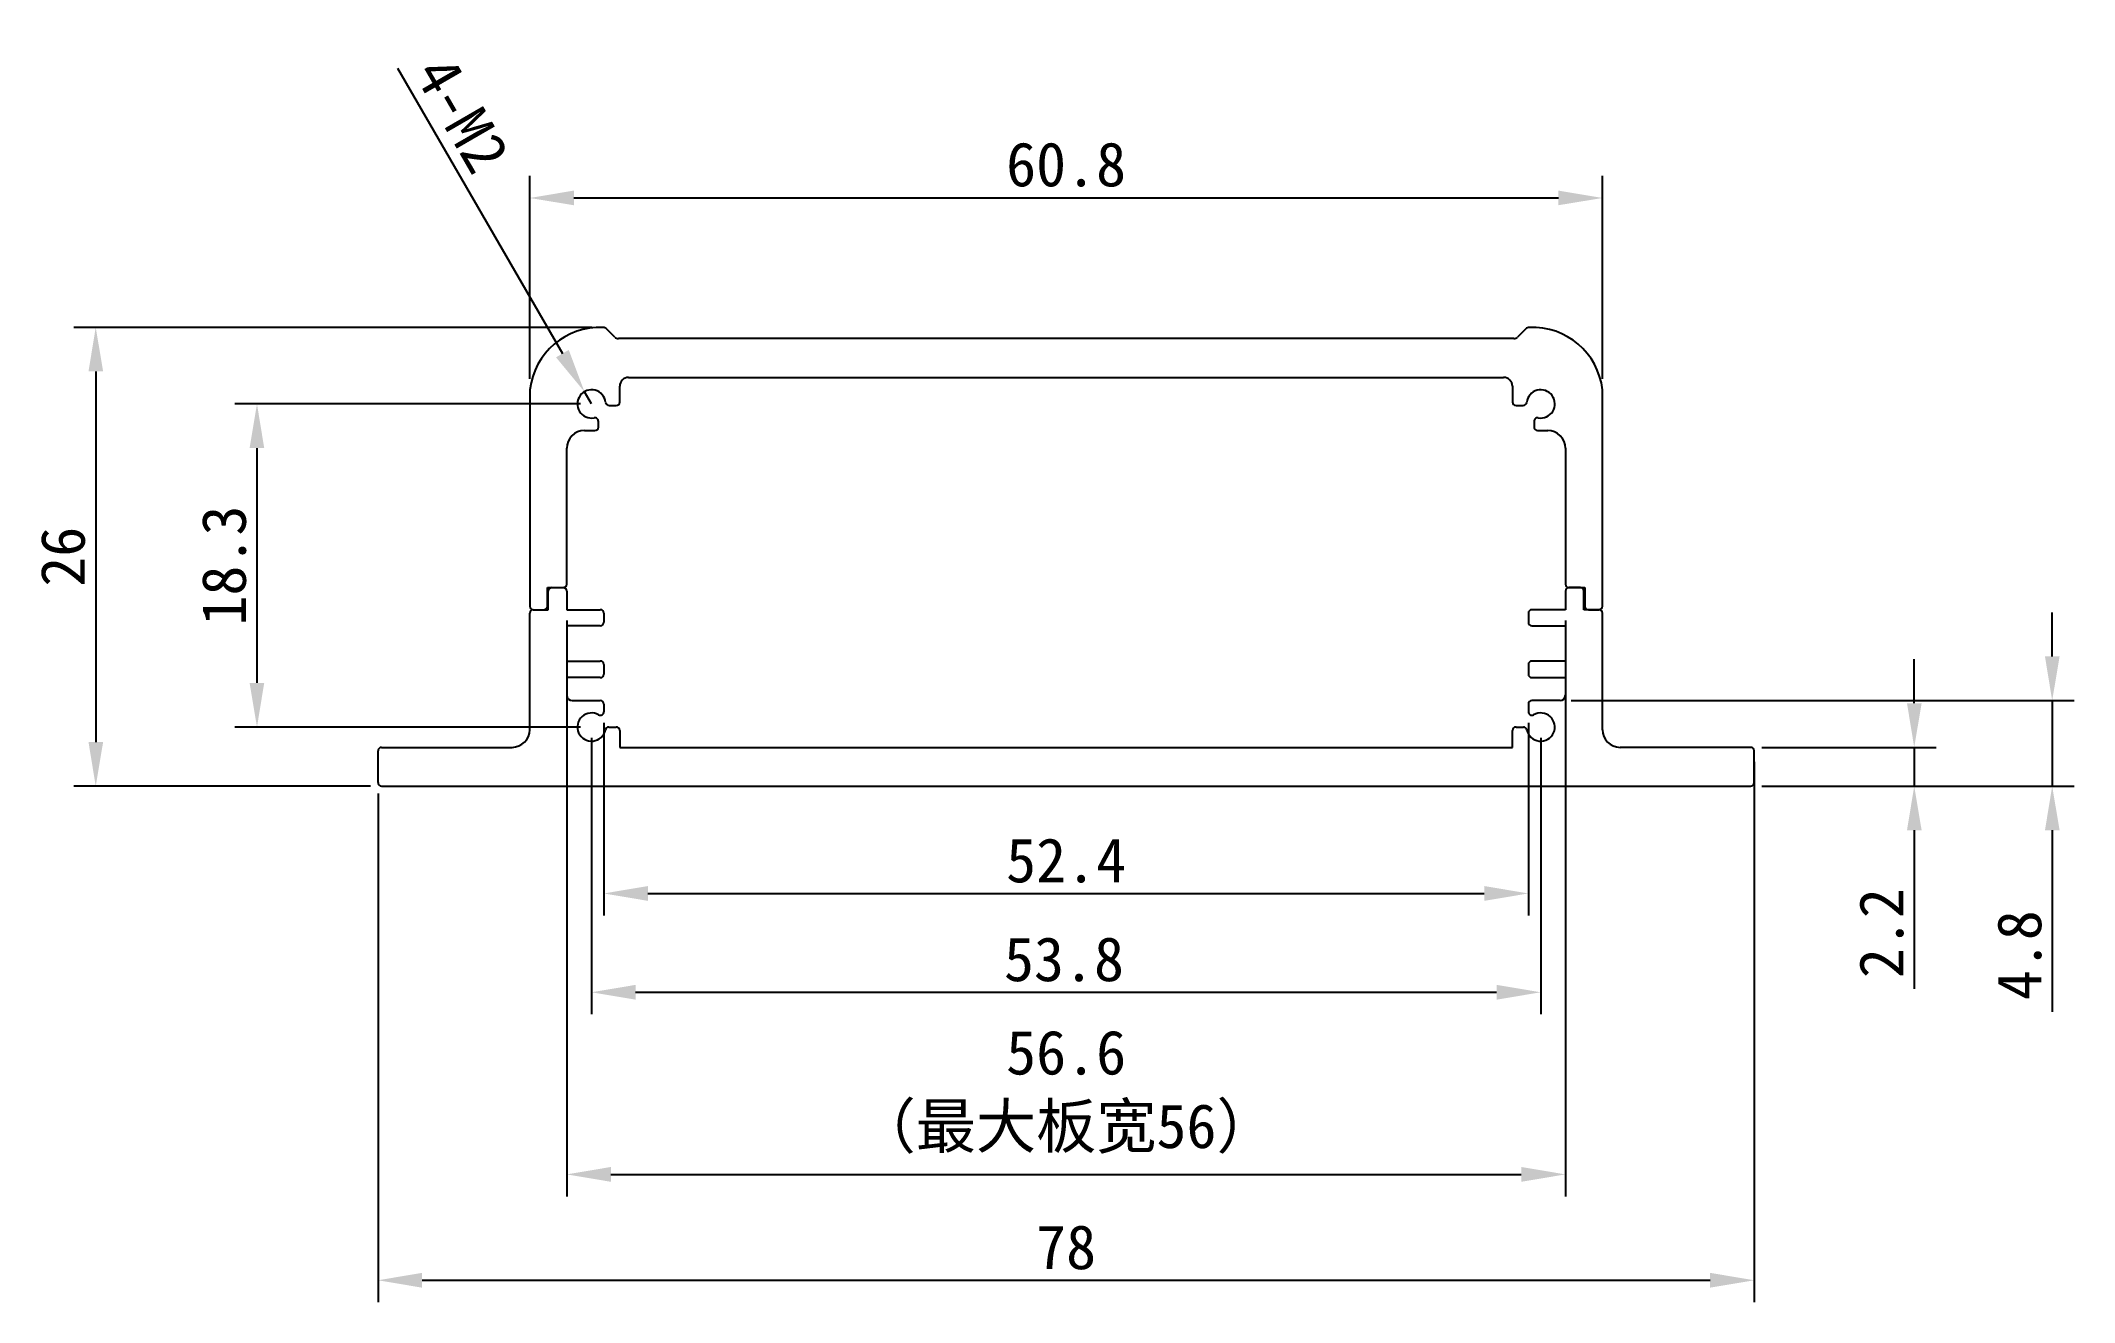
# Model space of a CAD drawing. Header units: millimetres. Extents: x 167 to 282, y 165 to 237.
import ezdxf

# ---------------------------------------------------------------- set-up
doc = ezdxf.new("R2010")
doc.units = ezdxf.units.MM
doc.header["$PDSIZE"] = -1
doc.layers.add('10', color=7, linetype='Continuous')
doc.layers.add('文字层', color=30, linetype='Continuous', lineweight=25)
doc.styles.get("Standard").update_dxf_attribs({"font": 'simhei.ttf'})
doc.dimstyles.new('ISO-25', dxfattribs={"dimtxt": 2.5, "dimasz": 2.5, "dimexe": 1.25, "dimexo": 0.625, "dimtad": 1, "dimdec": 1, "dimdsep": 46, "dimtxsty": 'Standard', "dimcen": 2.5, "dimadec": 0, "dimazin": 0, "dimtfac": 1, "dimtdec": 1, "dimtmove": 0, "dimatfit": 3, "dimfxl": 1, "dimarcsym": 0})

# ---------------------------------------------------------------- blocks, each defined once
blk = doc.blocks.new('_D')
at = {"layer": '10', "color": 0, "lineweight": -2}
for p, q in [((263.78, 196.01), (263.78, 165.38)), ((185.78, 194.21), (185.78, 165.38)), ((188.28, 166.63), (261.28, 166.63))]:
    blk.add_line(p, q, dxfattribs=at)
at = {"layer": '10', "color": 0}
for points in [[(188.28, 167.05), (188.28, 166.21), (185.78, 166.63)], [(261.28, 167.05), (261.28, 166.21), (263.78, 166.63)]]:
    blk.add_solid(points, dxfattribs=at)
at = {"layer": 'Defpoints', "color": 0}
for p in [(263.78, 196.63), (185.78, 194.83), (263.78, 166.63)]:
    blk.add_point(p, dxfattribs=at)
at = {"layer": '10', "color": 0, "insert": (224.78, 169.76), "char_height": 2.5, "attachment_point": 2}
blk.add_mtext('78', dxfattribs=at)
blk = doc.blocks.new('_D_1')
at = {"layer": 'Defpoints', "color": 0}
for p in [(196.48, 204.63), (253.08, 204.63), (253.08, 172.63)]:
    blk.add_point(p, dxfattribs=at)
at = {"layer": '文字层', "color": 0, "lineweight": -2}
for p, q in [((196.48, 204.01), (196.48, 171.38)), ((253.08, 204.01), (253.08, 171.38)), ((198.98, 172.63), (250.58, 172.63))]:
    blk.add_line(p, q, dxfattribs=at)
at = {"layer": '文字层', "color": 0}
for points in [[(198.98, 173.05), (198.98, 172.21), (196.48, 172.63)], [(250.58, 173.05), (250.58, 172.21), (253.08, 172.63)]]:
    blk.add_solid(points, dxfattribs=at)
at = {"layer": '文字层', "color": 0, "insert": (224.78, 180.79), "char_height": 2.5, "attachment_point": 2}
blk.add_mtext('56.6\\P（最大板宽56）', dxfattribs=at)
blk = doc.blocks.new('_D_2')
at = {"layer": '10', "color": 0, "lineweight": -2}
for p, q in [((197.91, 220.63), (168.53, 220.63)), ((169.78, 218.13), (169.78, 197.13)), ((185.36, 194.63), (168.53, 194.63))]:
    blk.add_line(p, q, dxfattribs=at)
at = {"layer": '10', "color": 0}
for points in [[(169.37, 218.13), (170.2, 218.13), (169.78, 220.63)], [(169.37, 197.13), (170.2, 197.13), (169.78, 194.63)]]:
    blk.add_solid(points, dxfattribs=at)
at = {"layer": 'Defpoints', "color": 0}
for p in [(198.53, 220.63), (169.78, 194.63), (185.98, 194.63)]:
    blk.add_point(p, dxfattribs=at)
at = {"layer": '10', "color": 0, "insert": (166.66, 207.63), "char_height": 2.5, "attachment_point": 2, "rotation": 90}
blk.add_mtext('26', dxfattribs=at)
blk = doc.blocks.new('_D_3')
at = {"layer": '10', "color": 0, "lineweight": -2}
for p, q in [((197.88, 197.36), (197.88, 181.7)), ((251.68, 197.36), (251.68, 181.7)), ((200.38, 182.95), (249.18, 182.95))]:
    blk.add_line(p, q, dxfattribs=at)
at = {"layer": '10', "color": 0}
for points in [[(200.38, 183.37), (200.38, 182.53), (197.88, 182.95)], [(249.18, 183.37), (249.18, 182.53), (251.68, 182.95)]]:
    blk.add_solid(points, dxfattribs=at)
at = {"layer": 'Defpoints', "color": 0}
for p in [(197.88, 197.98), (251.68, 197.98), (251.68, 182.95)]:
    blk.add_point(p, dxfattribs=at)
at = {"layer": '10', "color": 0, "insert": (224.66, 186.08), "char_height": 2.5, "attachment_point": 2}
blk.add_mtext('53.8', dxfattribs=at)
blk = doc.blocks.new('_D_4')
at = {"layer": '10', "color": 0, "lineweight": -2}
for p, q in [((197.26, 216.29), (177.67, 216.29)), ((178.92, 213.79), (178.92, 200.48)), ((197.26, 197.98), (177.67, 197.98))]:
    blk.add_line(p, q, dxfattribs=at)
at = {"layer": '10', "color": 0}
for points in [[(178.5, 213.79), (179.33, 213.79), (178.92, 216.29)], [(178.5, 200.48), (179.33, 200.48), (178.92, 197.98)]]:
    blk.add_solid(points, dxfattribs=at)
at = {"layer": 'Defpoints', "color": 0}
for p in [(197.88, 216.29), (178.92, 197.98), (197.88, 197.98)]:
    blk.add_point(p, dxfattribs=at)
at = {"layer": '10', "color": 0, "insert": (175.79, 207.13), "char_height": 2.5, "attachment_point": 2, "rotation": 90}
blk.add_mtext('18.3', dxfattribs=at)
blk = doc.blocks.new('_D_5')
at = {"layer": '10', "color": 0, "lineweight": -2}
for p, q in [((198.58, 198.22), (198.58, 187.3)), ((250.98, 198.22), (250.98, 187.3)), ((201.08, 188.55), (248.48, 188.55))]:
    blk.add_line(p, q, dxfattribs=at)
at = {"layer": '10', "color": 0}
for points in [[(201.08, 188.97), (201.08, 188.13), (198.58, 188.55)], [(248.48, 188.97), (248.48, 188.13), (250.98, 188.55)]]:
    blk.add_solid(points, dxfattribs=at)
at = {"layer": 'Defpoints', "color": 0}
for p in [(198.58, 198.85), (250.98, 198.85), (250.98, 188.55)]:
    blk.add_point(p, dxfattribs=at)
at = {"layer": '10', "color": 0, "insert": (224.78, 191.68), "char_height": 2.5, "attachment_point": 2}
blk.add_mtext('52.4', dxfattribs=at)
blk = doc.blocks.new('_D_6')
at = {"layer": '10', "color": 0, "lineweight": -2}
for p, q in [((272.85, 199.33), (272.85, 201.83)), ((264.21, 196.83), (274.1, 196.83)), ((272.85, 196.83), (272.85, 194.63)), ((264.21, 194.63), (274.1, 194.63)), ((272.85, 192.13), (272.85, 183.14))]:
    blk.add_line(p, q, dxfattribs=at)
at = {"layer": '10', "color": 0}
for points in [[(272.44, 199.33), (273.27, 199.33), (272.85, 196.83)], [(272.44, 192.13), (273.27, 192.13), (272.85, 194.63)]]:
    blk.add_solid(points, dxfattribs=at)
at = {"layer": 'Defpoints', "color": 0}
for p in [(263.58, 196.83), (272.85, 196.83), (263.58, 194.63)]:
    blk.add_point(p, dxfattribs=at)
at = {"layer": '10', "color": 0, "insert": (269.73, 186.3), "char_height": 2.5, "attachment_point": 2, "rotation": 90}
blk.add_mtext('2.2', dxfattribs=at)
blk = doc.blocks.new('_D_7')
at = {"layer": '10', "color": 0, "lineweight": -2}
for p, q in [((280.67, 201.98), (280.67, 204.48)), ((253.41, 199.48), (281.92, 199.48)), ((280.67, 199.48), (280.67, 194.63)), ((264.21, 194.63), (281.92, 194.63)), ((280.67, 192.13), (280.67, 181.84))]:
    blk.add_line(p, q, dxfattribs=at)
at = {"layer": '10', "color": 0}
for points in [[(280.26, 201.98), (281.09, 201.98), (280.67, 199.48)], [(280.26, 192.13), (281.09, 192.13), (280.67, 194.63)]]:
    blk.add_solid(points, dxfattribs=at)
at = {"layer": 'Defpoints', "color": 0}
for p in [(252.78, 199.48), (263.58, 194.63), (280.67, 194.63)]:
    blk.add_point(p, dxfattribs=at)
at = {"layer": '10', "color": 0, "insert": (277.55, 185.05), "char_height": 2.5, "attachment_point": 2, "rotation": 90}
blk.add_mtext('4.8', dxfattribs=at)
blk = doc.blocks.new('_D_11')
at = {"layer": '10', "color": 0, "lineweight": -2}
for p, q in [((186.89, 235.31), (196.23, 219.14)), ((197.88, 216.29), (197.48, 216.98))]:
    blk.add_line(p, q, dxfattribs=at)
at = {"layer": '10', "color": 0}
blk.add_solid([(196.59, 219.35), (195.87, 218.93), (197.48, 216.98)], dxfattribs=at)
at = {"layer": 'Defpoints', "color": 0}
for p in [(197.48, 216.98), (197.88, 216.29)]:
    blk.add_point(p, dxfattribs=at)
at = {"layer": '10', "color": 0, "insert": (190.56, 232.7), "char_height": 2.5, "attachment_point": 5, "rotation": 300.0318}
blk.add_mtext('4-M2', dxfattribs=at)
blk = doc.blocks.new('_D_12')
at = {"layer": '10', "color": 0, "lineweight": -2}
for p, q in [((194.38, 217.72), (194.38, 229.21)), ((255.18, 217.72), (255.18, 229.21)), ((196.88, 227.96), (252.68, 227.96))]:
    blk.add_line(p, q, dxfattribs=at)
at = {"layer": '10', "color": 0}
for points in [[(196.88, 228.38), (196.88, 227.55), (194.38, 227.96)], [(252.68, 228.38), (252.68, 227.55), (255.18, 227.96)]]:
    blk.add_solid(points, dxfattribs=at)
at = {"layer": 'Defpoints', "color": 0}
for p in [(255.18, 227.96), (194.38, 217.1), (255.18, 217.1)]:
    blk.add_point(p, dxfattribs=at)
at = {"layer": '10', "color": 0, "insert": (224.78, 231.12), "char_height": 2.5, "attachment_point": 2}
blk.add_mtext('60.8', dxfattribs=at)

msp = doc.modelspace()

# ---------------------------------------------------------------- linework, layer by layer
at = {"color": 7, "linetype": 'Continuous', "lineweight": 25}
for p, q in [((199.2, 220.07), (198.73, 220.54)), ((250.84, 220.54), (250.37, 220.07)), ((250.16, 219.99), (199.41, 219.99)), ((194.38, 217.1), (194.38, 204.83)), ((199.48, 216.4), (199.48, 217.29)), ((199.98, 217.79), (249.58, 217.79)), ((250.08, 217.29), (250.08, 216.4)), ((255.18, 204.83), (255.18, 217.1)), ((198.88, 216.2), (199.28, 216.2)), ((250.28, 216.2), (250.69, 216.2)), ((197.48, 214.78), (198.07, 214.78)), ((198.27, 214.98), (198.27, 215.3)), ((251.3, 215.3), (251.3, 214.98)), ((251.5, 214.78), (252.08, 214.78)), ((196.48, 206.08), (196.48, 213.78)), ((253.08, 213.78), (253.08, 206.08)), ((195.38, 205.88), (196.28, 205.88)), ((195.38, 204.83), (195.38, 205.88)), ((195.43, 204.63), (195.43, 205.68)), ((195.63, 205.88), (196.28, 205.88)), ((196.48, 205.68), (196.48, 204.63)), ((253.08, 205.68), (253.08, 204.63)), ((253.93, 205.88), (253.28, 205.88)), ((253.28, 205.88), (254.18, 205.88)), ((254.13, 204.63), (254.13, 205.68)), ((254.18, 205.88), (254.18, 204.83)), ((194.38, 197.83), (194.38, 204.43)), ((194.58, 204.63), (195.43, 204.63)), ((194.58, 204.63), (195.18, 204.63)), ((196.48, 204.63), (198.38, 204.63)), ((198.58, 204.43), (198.58, 203.92)), ((250.98, 204.43), (250.98, 203.92)), ((253.08, 204.63), (251.18, 204.63)), ((254.98, 204.63), (254.13, 204.63)), ((254.38, 204.63), (254.98, 204.63)), ((255.18, 197.83), (255.18, 204.43)), ((198.38, 203.72), (196.48, 203.72)), ((196.48, 203.72), (196.48, 201.72)), ((251.18, 203.72), (253.08, 203.72)), ((253.08, 203.72), (253.08, 201.72)), ((196.48, 201.72), (198.38, 201.72)), ((253.08, 201.72), (251.18, 201.72)), ((198.38, 200.78), (196.48, 200.78)), ((196.48, 200.78), (196.48, 199.78)), ((198.58, 201.52), (198.58, 200.98)), ((250.98, 201.52), (250.98, 200.98)), ((251.18, 200.78), (253.08, 200.78)), ((253.08, 200.78), (253.08, 199.78)), ((196.78, 199.48), (198.38, 199.48)), ((252.78, 199.48), (251.18, 199.48)), ((198.58, 199.28), (198.58, 198.85)), ((250.98, 199.28), (250.98, 198.85)), ((198.86, 197.98), (199.28, 197.98)), ((199.48, 197.78), (199.48, 196.83)), ((250.08, 196.83), (250.08, 197.78)), ((250.28, 197.98), (250.7, 197.98)), ((185.78, 194.83), (185.78, 196.63)), ((185.98, 196.83), (193.38, 196.83)), ((199.48, 196.83), (250.08, 196.83)), ((263.58, 196.83), (256.18, 196.83)), ((263.78, 194.83), (263.78, 196.63)), ((185.98, 194.63), (263.58, 194.63))]:
    msp.add_line(p, q, dxfattribs=at)
for centre, radius, start, end in [((198.36, 216.63), 4, 87.4723, 173.2849), ((198.52, 220.33), 0.3, 44.8212, 87.4723), ((251.05, 220.33), 0.3, 92.5277, 135.1788), ((251.21, 216.63), 4, 6.7151, 92.5277), ((199.41, 220.29), 0.3, 224.8212, 270), ((250.16, 220.29), 0.3, 270, 315.1788), ((197.88, 216.29), 0.8, 6.7681, 280.4818), ((199.98, 217.29), 0.5, 90, 180), ((249.58, 217.29), 0.5, 0, 90), ((251.68, 216.29), 0.8, 259.5182, 173.2319), ((198.88, 216.4), 0.2, 186.7681, 270), ((199.28, 216.4), 0.2, 270, 0), ((250.28, 216.4), 0.2, 180, 270), ((250.69, 216.4), 0.2, 270, 353.2319), ((197.48, 213.78), 1, 90, 180), ((198.07, 215.3), 0.2, 0, 100.4818), ((198.07, 214.98), 0.2, 270, 0), ((251.5, 215.3), 0.2, 79.5182, 180), ((251.5, 214.98), 0.2, 180, 270), ((252.08, 213.78), 1, 360, 90), ((195.63, 205.68), 0.2, 90, 180), ((196.28, 206.08), 0.2, 270, 0), ((196.28, 205.68), 0.2, 0, 90), ((253.28, 206.08), 0.2, 180, 270), ((253.28, 205.68), 0.2, 90, 180), ((253.93, 205.68), 0.2, 0, 90), ((194.58, 204.83), 0.2, 180, 270), ((194.58, 204.43), 0.2, 90, 180), ((195.18, 204.83), 0.2, 270, 0), ((198.38, 204.43), 0.2, 0, 90), ((251.18, 204.43), 0.2, 90, 180), ((254.38, 204.83), 0.2, 180, 270), ((254.98, 204.83), 0.2, 270, 0), ((254.98, 204.43), 0.2, 0, 90), ((198.38, 203.92), 0.2, 270, 0), ((251.18, 203.92), 0.2, 180, 270), ((198.38, 201.52), 0.2, 0, 90), ((251.18, 201.52), 0.2, 90, 180), ((198.38, 200.98), 0.2, 270, 0), ((251.18, 200.98), 0.2, 180, 270), ((196.78, 199.78), 0.3, 180, 270), ((198.38, 199.28), 0.2, 0, 90), ((251.18, 199.28), 0.2, 90, 180), ((252.78, 199.78), 0.3, 270, 0), ((197.88, 197.98), 0.8, 60, 348.463), ((198.38, 198.85), 0.2, 240, 0), ((251.68, 197.98), 0.8, 191.537, 120), ((251.18, 198.85), 0.2, 180, 300), ((193.38, 197.83), 1, 270, 0), ((198.86, 197.78), 0.2, 90, 168.463), ((199.28, 197.78), 0.2, 0, 90), ((250.28, 197.78), 0.2, 90, 180), ((250.7, 197.78), 0.2, 11.537, 90), ((256.18, 197.83), 1, 180, 270), ((185.98, 196.63), 0.2, 90, 180), ((263.58, 196.63), 0.2, 0, 90), ((185.98, 194.83), 0.2, 180, 270), ((263.58, 194.83), 0.2, 270, 0)]:
    msp.add_arc(centre, radius, start, end, dxfattribs=at)

# ---------------------------------------------------------------- dimensions: what is measured, and where the dimension line sits
at = {"layer": '10'}
dim = msp.add_radius_dim(center=(197.88, 216.29), mpoint=(197.48, 216.98), text='4-M2', dimstyle='ISO-25', dxfattribs=at)
dim.commit()
dim.dimension.update_dxf_attribs({"geometry": '_D_11', "text_midpoint": (188.94, 231.77), "dimtype": 164})
for base, p1, p2, picture, middle in [((255.18, 227.96), (194.38, 217.1), (255.18, 217.1), '_D_12', (224.78, 227.96)), ((263.78, 166.63), (185.78, 194.83), (263.78, 196.63), '_D', (224.78, 166.63))]:
    dim = msp.add_linear_dim(base=base, p1=p1, p2=p2, dimstyle='ISO-25', dxfattribs=at)
    dim.commit()
    dim.dimension.update_dxf_attribs({"geometry": picture, "text_midpoint": middle, "dimtype": 160})
for base, p1, p2, angle, picture, middle in [((169.78, 194.63), (198.53, 220.63), (185.98, 194.63), 90, '_D_2', (169.78, 207.63)), ((178.92, 197.98), (197.88, 216.29), (197.88, 197.98), 90, '_D_4', (178.92, 207.13)), ((280.6745, 194.6304), (252.7845, 199.479), (263.5845, 194.6304), 90, '_D_7', (280.6745, 185.0471)), ((272.85, 196.83), (263.58, 194.63), (263.58, 196.83), 90, '_D_6', (272.85, 186.3)), ((250.98, 188.55), (198.58, 198.85), (250.98, 198.85), 0, '_D_5', (224.78, 188.55)), ((251.68, 182.95), (197.88, 197.98), (251.68, 197.98), 0, '_D_3', (224.66, 182.95))]:
    dim = msp.add_linear_dim(base=base, p1=p1, p2=p2, angle=angle, dimstyle='ISO-25', dxfattribs=at)
    dim.commit()
    dim.dimension.update_dxf_attribs({"geometry": picture, "text_midpoint": middle, "dimtype": 160})
at = {"layer": '文字层'}
dim = msp.add_linear_dim(base=(253.08, 172.63), p1=(196.48, 204.63), p2=(253.08, 204.63), text='<>\\P（最大板宽56）', dimstyle='ISO-25', dxfattribs=at)
dim.commit()
dim.dimension.update_dxf_attribs({"geometry": '_D_1', "text_midpoint": (224.78, 172.63), "dimtype": 160})

doc.saveas('drawing.dxf')
